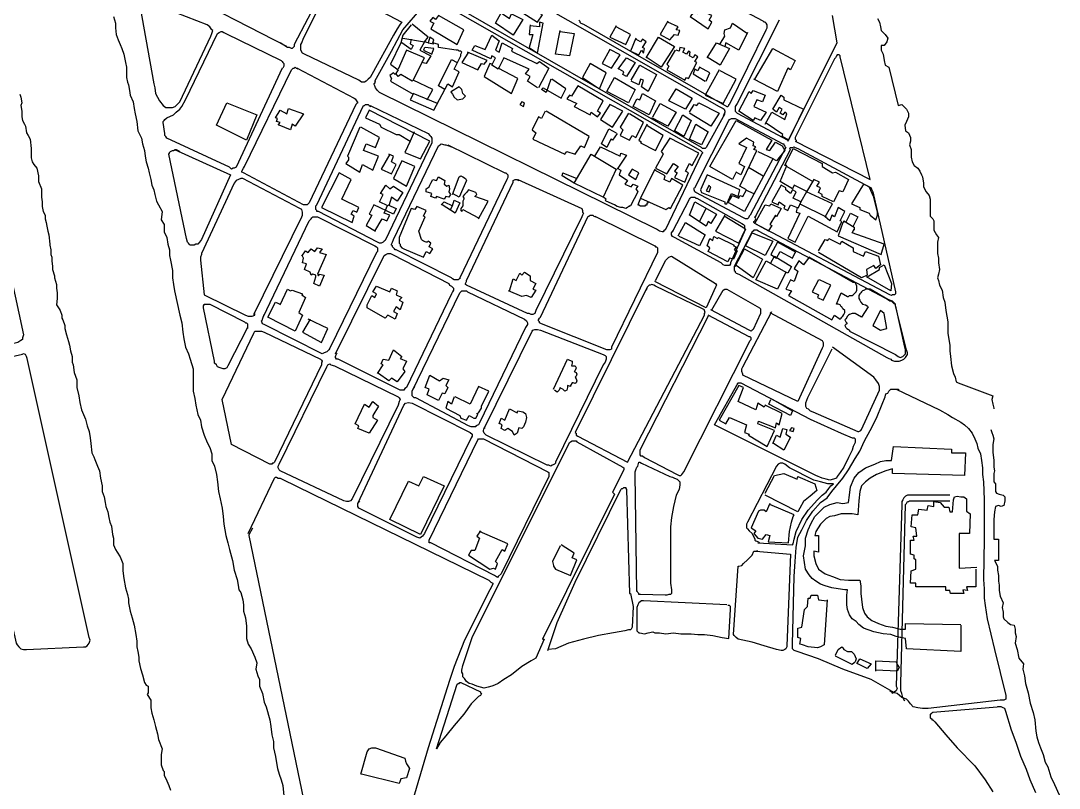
# Model space of a CAD drawing. Header units: metres. Extents: x 633203 to 636749, y 814888 to 818163.
# Drawn here: x 635566 to 636675, y 816085 to 816904 of the extents above; entities that cross this region are included whole.
import ezdxf

# ---------------------------------------------------------------- set-up
doc = ezdxf.new("R2010")
doc.units = ezdxf.units.M

msp = doc.modelspace()

# ---------------------------------------------------------------- linework, layer by layer
at = {"layer": '29', "color": 4}
for points in [[(636257, 816904), (636249, 816890), (636259, 816884), (636264, 816890), (636268, 816889), (636270, 816894), (636266, 816895), (636268, 816898), (636257, 816903)], [(636445, 816689), (636445, 816691), (636456, 816684), (636456, 816681)], [(636444, 816689), (636439, 816675), (636485, 816655), (636488, 816666), (636454, 816678), (636456, 816682)], [(636418, 816659), (636425, 816671), (636428, 816670), (636429, 816672), (636441, 816666), (636443, 816669), (636455, 816662), (636455, 816658), (636466, 816653), (636468, 816658), (636482, 816653), (636484, 816644), (636479, 816640), (636477, 816643), (636469, 816639), (636470, 816633), (636464, 816630), (636418, 816657)], [(636369, 816500), (636390, 816488), (636388, 816483), (636365, 816495), (636367, 816500)], [(636369, 816453), (636373, 816462), (636377, 816460), (636380, 816469), (636384, 816468), (636383, 816463), (636388, 816460), (636381, 816446), (636370, 816453)], [(636361, 816400), (636371, 816419), (636381, 816421), (636395, 816415), (636396, 816418), (636414, 816410), (636416, 816403), (636409, 816397), (636402, 816391), (636398, 816384), (636396, 816380), (636361, 816398)], [(636366, 816389), (636362, 816380), (636360, 816382), (636356, 816382), (636354, 816381), (636346, 816363), (636351, 816360), (636349, 816357), (636353, 816352), (636358, 816351), (636362, 816356), (636366, 816355), (636364, 816348), (636386, 816347), (636387, 816359), (636389, 816369), (636391, 816375), (636392, 816377), (636366, 816388)]]:
    msp.add_lwpolyline(points, dxfattribs=at)
for points in [[(636333, 816515), (636312, 816478), (636319, 816474), (636323, 816481), (636341, 816473), (636339, 816465), (636344, 816463), (636343, 816462), (636363, 816450), (636371, 816467), (636353, 816474), (636354, 816477), (636372, 816470), (636373, 816475), (636376, 816473), (636379, 816485), (636361, 816494), (636360, 816492), (636353, 816496), (636351, 816489), (636332, 816498), (636338, 816513)], [(636389, 816470), (636387, 816467), (636391, 816466), (636392, 816469)]]:
    msp.add_lwpolyline(points, close=True, dxfattribs=at)
at = {"layer": '5', "color": 7}
for p, q in [((636001, 816881), (636007, 816880)), ((635986, 816786), (635982, 816776)), ((636353, 816765), (636370, 816757)), ((636343, 816748), (636359, 816739)), ((636384, 816749), (636412, 816733)), ((636340, 816724), (636349, 816720)), ((636025, 816703), (636027, 816707)), ((636291, 816690), (636298, 816704)), ((636399, 816711), (636396, 816704)), ((636398, 816709), (636426, 816695))]:
    msp.add_line(p, q, dxfattribs=at)
for points in [[(636110, 816923), (636102, 816913), (636118, 816903), (636123, 816911), (636114, 816916), (636116, 816920), (636110, 816924)], [(635983, 816900), (635974, 816889), (635972, 816881), (635961, 816858), (635969, 816852), (635966, 816847), (635964, 816849), (635960, 816846), (635962, 816843), (635961, 816840), (635985, 816826), (635982, 816820), (636007, 816809), (636022, 816837), (636027, 816834), (636034, 816850), (636029, 816853), (636036, 816867), (636036, 816869), (636036, 816869), (636037, 816871), (636036, 816872), (636034, 816872), (636033, 816873), (636031, 816873), (636012, 816876), (636012, 816879), (636006, 816881), (636007, 816884), (636003, 816887), (636001, 816881), (635997, 816882), (636001, 816887), (635984, 816901)], [(636110, 816900), (636109, 816890), (636113, 816890), (636109, 816876), (636118, 816870), (636124, 816902), (636120, 816903), (636120, 816898), (636110, 816899)], [(636142, 816893), (636157, 816891), (636152, 816867), (636137, 816869), (636142, 816894)], [(636202, 816899), (636195, 816887), (636212, 816879), (636217, 816890), (636202, 816898)], [(635983, 816885), (635982, 816880), (635985, 816878), (635983, 816874), (635973, 816881)], [(635974, 816886), (635997, 816882), (635992, 816873), (636004, 816867), (635999, 816859), (635994, 816860)], [(636118, 816833), (636107, 816840), (636110, 816845), (636105, 816848), (636109, 816853), (636082, 816865), (636076, 816853), (636069, 816857), (636073, 816865), (636069, 816867), (636068, 816864), (636048, 816873), (636051, 816878), (636062, 816874), (636069, 816889), (636077, 816883), (636073, 816873), (636077, 816871), (636080, 816881), (636091, 816875), (636090, 816872), (636117, 816859), (636120, 816861), (636130, 816854), (636119, 816833)], [(636234, 816865), (636247, 816887), (636264, 816877), (636250, 816855), (636235, 816865)], [(636299, 816865), (636309, 816881), (636323, 816875), (636313, 816857), (636300, 816865)], [(635985, 816841), (635997, 816865), (635978, 816873), (635969, 816853)], [(635997, 816876), (635996, 816873), (636005, 816869), (636007, 816875), (635998, 816876)], [(636265, 816873), (636256, 816858), (636258, 816856), (636256, 816852), (636275, 816841), (636277, 816844), (636279, 816843), (636288, 816860), (636286, 816861), (636289, 816866), (636286, 816868), (636284, 816865), (636280, 816867), (636281, 816871), (636279, 816872), (636277, 816869), (636273, 816871), (636275, 816875), (636270, 816876), (636269, 816872), (636266, 816873)], [(636019, 816831), (636012, 816835), (636026, 816863), (636032, 816860)], [(636204, 816853), (636213, 816865), (636222, 816860), (636213, 816845), (636209, 816847), (636210, 816850), (636205, 816853)], [(636218, 816841), (636227, 816857), (636245, 816847), (636236, 816829), (636229, 816834), (636231, 816841), (636228, 816842), (636226, 816836), (636218, 816840)], [(636000, 816820), (636006, 816831), (635985, 816841), (635984, 816840), (635972, 816847), (635969, 816845), (635967, 816848)], [(636298, 816840), (636302, 816849), (636291, 816855), (636289, 816851), (636286, 816853), (636284, 816848), (636297, 816840)], [(636312, 816852), (636297, 816825), (636316, 816816), (636330, 816842), (636313, 816851)], [(636132, 816842), (636127, 816828), (636122, 816831), (636124, 816833), (636143, 816822), (636148, 816832), (636133, 816842)], [(636011, 816816), (635985, 816827), (635985, 816826)], [(636361, 816794), (636368, 816807), (636382, 816799), (636384, 816805), (636382, 816807), (636380, 816804), (636377, 816806), (636379, 816810), (636376, 816812), (636373, 816807), (636369, 816810), (636378, 816825), (636381, 816823), (636381, 816820), (636402, 816810), (636386, 816777), (636379, 816781), (636380, 816783), (636362, 816795)], [(636241, 816802), (636249, 816816), (636266, 816807), (636257, 816792), (636240, 816801)], [(636280, 816807), (636285, 816815), (636288, 816814), (636290, 816817), (636312, 816806), (636303, 816792), (636280, 816806)], [(636215, 816806), (636206, 816791), (636209, 816788), (636206, 816782), (636216, 816777), (636219, 816782), (636223, 816780), (636231, 816796), (636216, 816805)], [(635928, 816791), (635915, 816760), (635916, 816759), (635916, 816758), (635916, 816757), (635916, 816756), (635913, 816752), (635928, 816743), (635931, 816751), (635942, 816745), (635948, 816760), (635932, 816766), (635935, 816773), (635945, 816769), (635949, 816780), (635929, 816791)], [(636235, 816794), (636226, 816777), (636229, 816775), (636228, 816774), (636244, 816766), (636252, 816782), (636234, 816793)], [(636321, 816710), (636326, 816718), (636333, 816715), (636334, 816718), (636337, 816717), (636341, 816724), (636334, 816728), (636352, 816766), (636349, 816767), (636351, 816770), (636348, 816771), (636349, 816775), (636341, 816779), (636333, 816773), (636341, 816769), (636333, 816752), (636339, 816749), (636335, 816740), (636330, 816743), (636326, 816735), (636302, 816749), (636330, 816798), (636368, 816777), (636362, 816767), (636366, 816766), (636372, 816775), (636379, 816771), (636382, 816766), (636373, 816755), (636369, 816757), (636339, 816701), (636322, 816710)], [(636203, 816784), (636198, 816777), (636196, 816778), (636192, 816769), (636186, 816773), (636194, 816789), (636202, 816785)], [(636179, 816760), (636185, 816770), (636206, 816760), (636207, 816763), (636213, 816761), (636203, 816746)], [(636406, 816722), (636392, 816729), (636390, 816725), (636377, 816733), (636384, 816750), (636382, 816750), (636391, 816768), (636422, 816752), (636422, 816749), (636433, 816742), (636436, 816743), (636450, 816735), (636444, 816722), (636440, 816723), (636434, 816711), (636422, 816717), (636422, 816719), (636418, 816721), (636420, 816726), (636416, 816728), (636419, 816732), (636413, 816735), (636405, 816722)], [(635960, 816762), (635951, 816746), (635962, 816741), (635967, 816751), (635962, 816754), (635964, 816760), (635959, 816762)], [(636203, 816747), (636207, 816745), (636205, 816740), (636214, 816734), (636211, 816730), (636218, 816727), (636220, 816730), (636225, 816728), (636223, 816725), (636225, 816722), (636217, 816707), (636216, 816707), (636216, 816706), (636215, 816706), (636214, 816705), (636212, 816704), (636209, 816705), (636207, 816705), (636203, 816706), (636200, 816708), (636191, 816712), (636190, 816713), (636190, 816713), (636191, 816714), (636188, 816716)], [(636157, 816731), (636144, 816739), (636145, 816742), (636160, 816736)], [(635958, 816707), (635949, 816711), (635953, 816719), (635950, 816720), (635956, 816729), (635960, 816725), (635964, 816728), (635974, 816721), (635968, 816712), (635962, 816716), (635959, 816707)], [(636301, 816729), (636298, 816723), (636301, 816722), (636303, 816727), (636301, 816728)], [(636015, 816708), (636018, 816711), (636027, 816707), (636029, 816713), (636035, 816710), (636030, 816699), (636016, 816708)], [(636228, 816715), (636225, 816708), (636225, 816708), (636226, 816708), (636226, 816708), (636228, 816707), (636229, 816707), (636231, 816707), (636232, 816707), (636233, 816707), (636233, 816708), (636235, 816708), (636235, 816709), (636235, 816710), (636236, 816710), (636236, 816711)], [(635944, 816680), (635952, 816693), (635957, 816691), (635960, 816697), (635954, 816699), (635958, 816708), (635967, 816704), (635964, 816698), (635943, 816708), (635938, 816698), (635941, 816697), (635935, 816686), (635945, 816680)], [(636365, 816680), (636350, 816688), (636361, 816708), (636366, 816707), (636367, 816709), (636378, 816704), (636373, 816695), (636372, 816697), (636366, 816687), (636368, 816686), (636364, 816680)], [(636318, 816697), (636308, 816680), (636333, 816667), (636340, 816682), (636317, 816696)], [(636447, 816689), (636452, 816699), (636460, 816695), (636455, 816685)], [(636268, 816675), (636276, 816689), (636297, 816676), (636291, 816664), (636269, 816674)], [(636394, 816657), (636374, 816668), (636367, 816655), (636373, 816651), (636377, 816658), (636390, 816651), (636393, 816657)], [(636329, 816642), (636339, 816661), (636358, 816650), (636348, 816630), (636330, 816643)], [(636367, 816646), (636371, 816653), (636389, 816642), (636385, 816635), (636383, 816636)], [(636470, 816631), (636483, 816639), (636483, 816641), (636488, 816644), (636496, 816624), (636495, 816616), (636469, 816631)], [(636418, 816628), (636411, 816615), (636418, 816612), (636417, 816609), (636423, 816606), (636431, 816622), (636419, 816628)]]:
    msp.add_lwpolyline(points, dxfattribs=at)
for points in [[(636092, 816889), (636073, 816902), (636079, 816913), (636088, 816907), (636090, 816912), (636102, 816906)], [(636291, 816920), (636289, 816916), (636291, 816915), (636289, 816912), (636285, 816914), (636281, 816909), (636300, 816896), (636304, 816903), (636301, 816905), (636304, 816910), (636295, 816914), (636297, 816918)], [(636012, 816910), (636009, 816906), (636006, 816908), (636003, 816904), (636007, 816902), (636004, 816896), (636032, 816879), (636039, 816895)], [(636195, 816874), (636187, 816859), (636197, 816854), (636206, 816868)], [(636174, 816859), (636166, 816844), (636184, 816832), (636191, 816849)], [(636161, 816835), (636154, 816824), (636152, 816825), (636149, 816821), (636160, 816816), (636157, 816813), (636174, 816804), (636175, 816807), (636182, 816802), (636185, 816806), (636182, 816808), (636188, 816819)], [(636192, 816829), (636200, 816844), (636222, 816831), (636215, 816817)], [(636220, 816813), (636224, 816821), (636227, 816820), (636230, 816827), (636244, 816819), (636237, 816804)], [(636258, 816819), (636266, 816832), (636283, 816822), (636276, 816810)], [(636101, 816818), (636099, 816815), (636103, 816813), (636104, 816817)], [(636195, 816815), (636185, 816799), (636198, 816791), (636209, 816808)], [(635938, 816809), (635934, 816801), (635949, 816794), (635951, 816791), (635967, 816783), (635970, 816783), (635982, 816776), (635976, 816764), (635993, 816757), (636003, 816776)], [(636264, 816787), (636273, 816804), (636282, 816798), (636274, 816781)], [(636280, 816778), (636287, 816794), (636300, 816786), (636293, 816772)], [(636259, 816779), (636250, 816765), (636252, 816762), (636244, 816747), (636256, 816741), (636263, 816752), (636268, 816749), (636264, 816744), (636267, 816742), (636264, 816737), (636275, 816732), (636279, 816742), (636276, 816744), (636280, 816752), (636283, 816750), (636290, 816763)], [(636157, 816731), (636175, 816762), (636202, 816746), (636188, 816716)], [(635973, 816755), (635964, 816736), (635978, 816728), (635987, 816749)], [(636219, 816746), (636215, 816740), (636223, 816735), (636226, 816742)], [(635906, 816742), (635887, 816705), (635920, 816689), (635922, 816696), (635919, 816698), (635921, 816702), (635925, 816700), (635927, 816705), (635909, 816714), (635919, 816735)], [(636299, 816740), (636292, 816724), (636293, 816721), (636318, 816711), (636318, 816709), (636320, 816709), (636325, 816720), (636332, 816717), (636334, 816724)], [(636378, 816729), (636368, 816711), (636375, 816708), (636376, 816711), (636382, 816707), (636381, 816704), (636385, 816702), (636388, 816708), (636395, 816705), (636394, 816700), (636398, 816699), (636385, 816672), (636393, 816668), (636407, 816696), (636438, 816679), (636443, 816690), (636441, 816691), (636446, 816701), (636439, 816705), (636435, 816695), (636432, 816697), (636430, 816691), (636425, 816695), (636433, 816709), (636405, 816722), (636399, 816711), (636391, 816715), (636394, 816722), (636390, 816724), (636388, 816720), (636383, 816724), (636383, 816726)], [(636466, 816730), (636453, 816709), (636462, 816705), (636462, 816703), (636472, 816699), (636473, 816697), (636479, 816692), (636481, 816697), (636481, 816700), (636477, 816716), (636472, 816727)], [(635983, 816704), (635970, 816673), (635970, 816672), (635970, 816671), (635970, 816669), (635970, 816667), (635971, 816666), (635971, 816664), (635973, 816662), (635975, 816661), (635996, 816652), (635999, 816658), (636003, 816656), (636006, 816661), (636002, 816663), (636004, 816667), (636001, 816669), (636000, 816668), (635999, 816668), (635996, 816669), (635995, 816670), (635994, 816671), (635991, 816680), (635998, 816695), (635996, 816696), (635999, 816702), (635989, 816706), (635987, 816703)], [(636280, 816697), (636286, 816711), (636309, 816698), (636303, 816688), (636300, 816690), (636298, 816685)], [(636300, 816658), (636302, 816662), (636299, 816664), (636302, 816672), (636305, 816670), (636306, 816674), (636310, 816672), (636311, 816673), (636328, 816665), (636327, 816664), (636330, 816663), (636328, 816660), (636331, 816659), (636327, 816650), (636323, 816651), (636321, 816647)], [(636340, 816664), (636347, 816678), (636369, 816669), (636361, 816654)], [(636351, 816628), (636362, 816648), (636383, 816636), (636374, 816618)], [(636386, 816611), (636432, 816585), (636435, 816590), (636441, 816586), (636442, 816587), (636443, 816588), (636444, 816589), (636445, 816591), (636446, 816593), (636446, 816595), (636444, 816597), (636443, 816599), (636442, 816599), (636441, 816601), (636439, 816602), (636438, 816602), (636437, 816602), (636442, 816614), (636449, 816610), (636450, 816610), (636450, 816610), (636451, 816611), (636453, 816611), (636454, 816611), (636455, 816612), (636457, 816614), (636458, 816615), (636459, 816617), (636459, 816619), (636459, 816621), (636458, 816623), (636457, 816625), (636455, 816625), (636408, 816652), (636402, 816644), (636397, 816648), (636392, 816640), (636396, 816637), (636392, 816626), (636388, 816628), (636383, 816618), (636389, 816616)], [(636471, 816599), (636464, 816588), (636457, 816592), (636455, 816592), (636454, 816592), (636451, 816591), (636450, 816590), (636449, 816589), (636447, 816586), (636446, 816585), (636447, 816583), (636448, 816582), (636448, 816581), (636447, 816580), (636446, 816579), (636447, 816577), (636448, 816576), (636450, 816575), (636451, 816574), (636451, 816573), (636500, 816548), (636503, 816546), (636505, 816545), (636508, 816546), (636509, 816547), (636510, 816548), (636511, 816549), (636511, 816551), (636511, 816553), (636510, 816556), (636501, 816598), (636501, 816598), (636500, 816600), (636500, 816601), (636500, 816602), (636499, 816603), (636497, 816605), (636492, 816607), (636473, 816618), (636472, 816618), (636470, 816618), (636468, 816618), (636467, 816617), (636465, 816616), (636464, 816615), (636463, 816614), (636462, 816613), (636461, 816611), (636461, 816609), (636461, 816608), (636462, 816606), (636463, 816604), (636465, 816602), (636468, 816601), (636470, 816600)], [(636484, 816595), (636476, 816579), (636484, 816574), (636491, 816576), (636488, 816592)]]:
    msp.add_lwpolyline(points, close=True, dxfattribs=at)
at = {"layer": '6', "color": 3}
for points in [[(636323, 816815), (636362, 816895), (636363, 816897), (636363, 816899), (636363, 816900), (636362, 816902), (636361, 816903), (636360, 816903), (636359, 816904), (636210, 816983)], [(636318, 816805), (636298, 816769), (636297, 816768), (636296, 816768), (636294, 816768), (636293, 816769), (636015, 816929), (636013, 816931), (636012, 816933), (636011, 816935), (636012, 816937), (636036, 816967), (636037, 816968), (636038, 816968), (636041, 816967), (636044, 816966), (636312, 816813), (636314, 816812), (636316, 816811), (636317, 816810), (636318, 816808), (636318, 816807), (636317, 816805), (636316, 816803)], [(635850, 816877), (635728, 816940)], [(635887, 816935), (635858, 816879), (635858, 816877), (635856, 816875), (635855, 816875), (635853, 816876), (635851, 816876), (635843, 816881)], [(635901, 816941), (635973, 816903), (635971, 816901), (635968, 816896), (635964, 816889), (635941, 816847), (635939, 816844), (635937, 816842), (635935, 816840), (635933, 816839), (635932, 816839), (635930, 816839), (635927, 816841), (635869, 816869), (635867, 816870), (635865, 816873), (635865, 816877), (635865, 816879), (635866, 816881), (635868, 816886), (635894, 816938)], [(635691, 816933), (635708, 816837), (635709, 816833), (635710, 816827), (635714, 816819), (635718, 816814), (635721, 816812), (635725, 816812), (635728, 816812), (635731, 816813), (635736, 816818), (635769, 816888), (635770, 816891), (635771, 816894), (635770, 816895), (635768, 816898), (635765, 816900), (635732, 816913), (635721, 816919), (635713, 816924), (635703, 816927), (635696, 816929), (635690, 816930)], [(636012, 816925), (636292, 816766), (636293, 816765), (636294, 816764), (636294, 816763), (636293, 816762), (636254, 816681), (636253, 816681), (636252, 816679), (636251, 816679), (636248, 816680), (636245, 816682), (635949, 816828), (635949, 816828), (635947, 816830), (635945, 816833), (635944, 816835), (635943, 816837), (635944, 816838), (635945, 816840)], [(635944, 816840), (635962, 816872), (635974, 816895), (636001, 816926)], [(636162, 816905), (636163, 816904), (636163, 816903), (636164, 816902), (636167, 816901), (636320, 816813), (636320, 816813), (636321, 816813), (636322, 816814), (636322, 816815)], [(636376, 816905), (636331, 816816), (636329, 816813), (636329, 816811), (636329, 816809), (636329, 816808), (636330, 816807), (636331, 816806), (636385, 816777)], [(636385, 816776), (636438, 816881), (636433, 816910)], [(635845, 816854), (635796, 816748), (635794, 816747), (635793, 816747), (635791, 816746), (635789, 816748), (635722, 816779), (635721, 816781), (635720, 816782), (635720, 816784), (635718, 816796), (635718, 816797), (635719, 816798), (635720, 816799), (635722, 816801), (635729, 816804), (635732, 816807), (635736, 816810), (635738, 816813), (635742, 816820), (635776, 816891), (635778, 816892), (635780, 816893), (635781, 816893), (635783, 816892), (635785, 816891), (635844, 816862), (635845, 816861), (635846, 816860), (635847, 816859), (635847, 816857), (635847, 816856), (635846, 816854)], [(636393, 816776), (636473, 816735), (636441, 816866), (636441, 816867), (636440, 816868), (636438, 816868), (636437, 816867), (636436, 816865), (636435, 816864), (636393, 816780), (636393, 816779), (636393, 816778), (636394, 816777), (636394, 816776), (636394, 816775)], [(635861, 816854), (635922, 816822), (635923, 816821), (635924, 816820), (635926, 816817), (635925, 816816), (635924, 816815), (635874, 816710), (635873, 816709), (635872, 816708), (635870, 816708), (635868, 816708), (635804, 816742), (635802, 816743), (635802, 816744), (635804, 816747), (635805, 816749), (635855, 816852), (635856, 816853), (635857, 816854), (635858, 816854), (635859, 816855), (635860, 816854), (635861, 816854), (635862, 816853)], [(635939, 816814), (636001, 816784), (636003, 816782), (636004, 816781), (636005, 816779), (636005, 816778), (636005, 816777), (636005, 816774), (635955, 816670), (635954, 816669), (635953, 816668), (635951, 816667), (635949, 816667), (635947, 816668), (635884, 816701), (635882, 816701), (635882, 816702), (635881, 816703), (635881, 816704), (635881, 816704), (635881, 816705), (635881, 816707), (635882, 816708), (635932, 816814), (635933, 816814), (635934, 816815), (635936, 816815), (635937, 816815), (635938, 816814), (635940, 816813)], [(636286, 816726), (636322, 816798), (636323, 816799), (636325, 816800), (636326, 816800), (636328, 816800), (636329, 816800), (636380, 816773), (636381, 816773), (636381, 816772), (636382, 816771), (636382, 816770), (636383, 816769), (636345, 816697), (636344, 816696), (636343, 816694), (636342, 816693), (636341, 816693), (636340, 816693), (636338, 816694), (636287, 816721), (636286, 816722), (636286, 816722), (636285, 816724), (636285, 816724), (636285, 816725), (636285, 816726)], [(636022, 816772), (636083, 816742), (636084, 816742), (636085, 816741), (636086, 816740), (636086, 816740), (636086, 816739), (636086, 816739), (636086, 816737), (636085, 816735), (636085, 816735), (636035, 816630), (636035, 816629), (636034, 816629), (636033, 816628), (636031, 816628), (636029, 816628), (636027, 816629), (636026, 816630), (635967, 816660), (635966, 816660), (635965, 816661), (635965, 816661), (635963, 816663), (635963, 816664), (635963, 816664), (635962, 816665), (635962, 816666), (635963, 816668), (635964, 816671), (636012, 816771), (636014, 816772), (636015, 816773), (636019, 816772), (636020, 816772), (636023, 816771), (636026, 816770)], [(636350, 816694), (636388, 816767), (636387, 816768), (636388, 816769), (636389, 816769), (636390, 816769), (636392, 816770), (636393, 816769), (636396, 816768), (636472, 816727), (636474, 816726), (636474, 816725), (636475, 816724), (636476, 816722), (636500, 816615), (636500, 816613), (636500, 816613), (636499, 816612), (636497, 816612), (636496, 816611), (636494, 816612), (636350, 816688), (636349, 816689), (636349, 816690), (636350, 816691), (636351, 816693), (636350, 816695), (636351, 816696)], [(635730, 816767), (635790, 816740), (635759, 816671), (635757, 816668), (635755, 816666), (635753, 816666), (635751, 816665), (635749, 816665), (635747, 816665), (635746, 816666), (635745, 816667), (635744, 816668), (635743, 816672), (635724, 816762), (635725, 816763), (635725, 816764), (635726, 816765), (635728, 816766), (635729, 816766), (635731, 816767), (635732, 816767), (635734, 816766), (635736, 816765)], [(635815, 816591), (635866, 816695), (635867, 816697), (635867, 816700), (635866, 816703), (635864, 816704), (635803, 816736), (635801, 816736), (635796, 816734), (635794, 816731), (635759, 816656), (635759, 816655), (635758, 816652), (635758, 816649), (635762, 816612), (635806, 816590), (635809, 816589), (635812, 816589), (635813, 816589), (635816, 816590), (635816, 816592)], [(636097, 816735), (636165, 816704), (636166, 816702), (636166, 816701), (636166, 816700), (636167, 816699), (636166, 816697), (636165, 816695), (636116, 816595), (636115, 816592), (636113, 816591), (636111, 816591), (636109, 816592), (636107, 816592), (636042, 816622), (636041, 816623), (636041, 816624), (636042, 816626), (636042, 816627), (636092, 816732), (636092, 816734), (636094, 816735), (636094, 816735), (636096, 816735), (636098, 816734)], [(636262, 816679), (636280, 816714), (636281, 816715), (636282, 816716), (636283, 816716), (636284, 816716), (636284, 816716), (636285, 816716), (636286, 816716), (636287, 816715), (636288, 816715), (636336, 816688), (636338, 816687), (636339, 816686), (636339, 816685), (636339, 816684), (636339, 816682), (636340, 816682), (636324, 816646), (636324, 816645), (636323, 816643), (636321, 816643), (636318, 816643), (636316, 816644), (636314, 816646), (636264, 816673), (636262, 816674), (636262, 816674), (636261, 816676), (636261, 816677), (636261, 816678), (636263, 816681)], [(635825, 816588), (635874, 816691), (635875, 816692), (635876, 816693), (635877, 816694), (635878, 816695), (635881, 816695), (635883, 816695), (635944, 816664), (635946, 816663), (635947, 816662), (635947, 816661), (635947, 816659), (635947, 816658), (635946, 816657), (635896, 816555), (635895, 816553), (635893, 816551), (635890, 816550), (635888, 816549), (635826, 816580), (635824, 816581), (635823, 816584), (635824, 816585), (635824, 816586), (635826, 816591)], [(636179, 816696), (636243, 816664), (636244, 816663), (636245, 816663), (636246, 816662), (636246, 816662), (636246, 816661), (636246, 816661), (636246, 816660), (636246, 816657), (636197, 816556), (636197, 816554), (636195, 816553), (636194, 816553), (636193, 816553), (636192, 816553), (636122, 816581), (636120, 816582), (636120, 816583), (636119, 816584), (636119, 816585), (636120, 816587), (636121, 816588), (636172, 816696), (636173, 816696), (636174, 816697), (636176, 816697), (636177, 816697), (636178, 816696), (636180, 816695)], [(635902, 816549), (635954, 816654), (635956, 816655), (635958, 816656), (635961, 816656), (635963, 816655), (636023, 816624), (636024, 816622), (636026, 816621), (636028, 816619), (636028, 816617), (636027, 816615), (636026, 816613), (635978, 816513), (635976, 816512), (635975, 816510), (635973, 816510), (635971, 816510), (635969, 816511), (635905, 816543), (635903, 816543), (635902, 816545), (635902, 816546), (635903, 816549), (635904, 816550)], [(636244, 816627), (636255, 816649), (636258, 816652), (636261, 816653), (636308, 816624), (636309, 816622), (636308, 816620), (636298, 816598), (636243, 816626)], [(635984, 816509), (636035, 816614), (636037, 816616), (636039, 816616), (636042, 816616), (636043, 816615), (636104, 816586), (636106, 816584), (636107, 816582), (636107, 816580), (636105, 816577), (636056, 816475), (636055, 816473), (636052, 816472), (636052, 816471), (636049, 816471), (636047, 816471), (636044, 816472), (635988, 816502), (635986, 816502), (635984, 816504), (635984, 816506), (635984, 816507), (635984, 816509), (635985, 816511), (635987, 816514)], [(636235, 816620), (636158, 816465), (636159, 816464), (636159, 816462), (636161, 816461), (636214, 816433), (636296, 816590), (636296, 816592), (636297, 816593), (636296, 816595), (636296, 816596), (636294, 816597), (636244, 816621), (636242, 816622), (636240, 816623), (636238, 816622), (636237, 816622), (636236, 816621), (636235, 816620), (636234, 816617)], [(636304, 816596), (636316, 816617), (636318, 816618), (636320, 816618), (636355, 816598), (636356, 816597), (636356, 816596), (636356, 816595), (636356, 816593), (636356, 816592), (636348, 816575), (636347, 816574), (636346, 816573), (636344, 816574), (636303, 816596)], [(635808, 816577), (635787, 816536), (635786, 816534), (635784, 816533), (635782, 816533), (635779, 816534), (635776, 816535), (635775, 816537), (635773, 816539), (635773, 816541), (635761, 816598), (635761, 816600), (635762, 816601), (635762, 816602), (635763, 816602), (635764, 816602), (635765, 816602), (635767, 816602), (635768, 816602), (635805, 816583), (635806, 816582), (635807, 816582), (635808, 816581), (635808, 816579), (635808, 816577), (635808, 816576)], [(636300, 816589), (636227, 816446), (636227, 816444), (636227, 816442), (636227, 816441), (636228, 816440), (636230, 816440), (636232, 816438), (636267, 816420), (636269, 816419), (636271, 816419), (636272, 816420), (636274, 816423), (636345, 816563), (636346, 816564), (636346, 816566), (636345, 816567), (636344, 816567), (636300, 816590)], [(636366, 816593), (636422, 816563), (636423, 816561), (636423, 816559), (636423, 816557), (636422, 816555), (636396, 816498), (636337, 816526), (636337, 816527), (636336, 816530), (636336, 816533), (636337, 816535), (636368, 816594)], [(636061, 816469), (636112, 816573), (636113, 816574), (636115, 816575), (636116, 816575), (636118, 816575), (636121, 816574), (636188, 816548), (636190, 816547), (636191, 816546), (636191, 816545), (636191, 816543), (636190, 816540), (636188, 816537), (636137, 816433), (636137, 816432), (636136, 816431), (636134, 816430), (636133, 816430), (636132, 816429), (636130, 816430), (636128, 816430), (636063, 816462), (636062, 816463), (636061, 816464), (636060, 816466), (636060, 816467), (636061, 816470), (636062, 816470)], [(635568, 816548), (635499, 816533), (635497, 816532), (635496, 816531), (635496, 816528), (635561, 816240), (635562, 816238), (635564, 816236), (635566, 816234), (635569, 816233), (635572, 816233), (635633, 816236), (635635, 816236), (635637, 816237), (635639, 816240), (635640, 816243), (635639, 816246), (635573, 816544), (635572, 816546), (635571, 816548), (635569, 816549), (635567, 816548)], [(636432, 816554), (636406, 816502), (636405, 816499), (636404, 816496), (636404, 816493), (636405, 816491), (636407, 816490), (636409, 816488), (636412, 816487), (636460, 816466), (636461, 816466), (636463, 816467), (636464, 816468), (636483, 816510), (636483, 816514), (636482, 816517), (636479, 816521), (636477, 816524), (636433, 816556)], [(636331, 816517), (636332, 816518), (636333, 816518), (636335, 816518), (636409, 816479), (636442, 816464), (636454, 816459), (636456, 816459), (636457, 816458), (636457, 816456), (636457, 816454), (636455, 816450), (636454, 816446), (636450, 816438), (636445, 816428), (636441, 816422), (636438, 816418), (636437, 816416), (636434, 816415), (636430, 816414), (636426, 816415), (636422, 816416), (636415, 816419), (636307, 816473), (636332, 816518)], [(636501, 816511), (636547, 816489), (636556, 816484), (636561, 816481), (636570, 816476), (636574, 816473), (636578, 816469), (636582, 816464), (636585, 816458), (636587, 816453), (636588, 816448), (636591, 816442), (636592, 816435), (636593, 816427), (636593, 816420), (636594, 816412), (636595, 816393), (636595, 816369), (636595, 816351), (636594, 816308), (636595, 816298), (636595, 816288), (636596, 816280), (636598, 816266), (636606, 816233), (636618, 816184), (636618, 816183), (636618, 816181), (636618, 816180), (636616, 816179), (636612, 816179), (636535, 816170), (636529, 816170), (636524, 816171), (636519, 816172), (636516, 816175), (636514, 816178), (636512, 816180), (636507, 816182), (636502, 816186), (636499, 816187), (636474, 816201), (636444, 816212), (636418, 816223), (636395, 816231), (636392, 816232), (636390, 816234), (636390, 816237), (636390, 816239), (636392, 816311), (636393, 816327), (636394, 816342), (636396, 816353), (636400, 816361), (636405, 816371), (636412, 816381), (636420, 816390), (636427, 816395), (636432, 816402), (636437, 816408), (636444, 816416), (636450, 816425), (636457, 816437), (636462, 816445), (636467, 816456), (636473, 816467), (636480, 816480), (636486, 816495), (636489, 816503), (636490, 816506), (636492, 816507), (636493, 816509), (636495, 816511), (636497, 816511), (636498, 816511), (636500, 816511), (636503, 816511), (636504, 816510)], [(635926, 816389), (635975, 816494), (635977, 816496), (635980, 816497), (635984, 816496), (636046, 816465), (636048, 816463), (636048, 816461), (636047, 816459), (635997, 816357), (635995, 816354), (635992, 816352), (635989, 816353), (635927, 816384), (635926, 816386), (635926, 816387), (635926, 816389), (635928, 816392)], [(636002, 816350), (636054, 816457), (636055, 816458), (636057, 816458), (636060, 816458), (636129, 816423), (636130, 816422), (636130, 816419), (636130, 816418), (636079, 816314), (636076, 816311), (636075, 816310), (636072, 816312), (636004, 816347), (636002, 816347), (636002, 816349), (636003, 816352)], [(636224, 816295), (636222, 816420), (636222, 816423), (636223, 816425), (636224, 816428), (636225, 816429), (636226, 816433), (636226, 816433), (636227, 816433), (636229, 816432), (636259, 816418), (636262, 816417), (636264, 816416), (636267, 816415), (636268, 816414), (636270, 816412), (636270, 816412), (636270, 816409), (636269, 816404), (636266, 816398), (636263, 816386), (636261, 816374), (636260, 816364), (636260, 816352), (636260, 816333), (636260, 816318), (636260, 816304), (636261, 816297), (636261, 816295), (636261, 816293), (636260, 816292), (636258, 816292), (636256, 816291), (636254, 816291), (636228, 816292), (636226, 816292), (636226, 816293), (636225, 816294), (636224, 816296), (636224, 816298)], [(636353, 816347), (636390, 816345), (636391, 816346), (636392, 816351), (636394, 816359), (636400, 816372), (636407, 816382), (636417, 816393), (636422, 816398), (636426, 816401), (636429, 816405), (636431, 816408), (636434, 816410), (636428, 816410), (636420, 816412), (636413, 816414), (636387, 816427), (636382, 816431), (636380, 816432), (636377, 816432), (636375, 816431), (636373, 816429), (636342, 816369), (636341, 816367), (636341, 816365), (636341, 816364), (636341, 816363), (636342, 816362), (636344, 816360), (636347, 816357), (636350, 816351), (636350, 816350), (636351, 816349), (636354, 816348), (636355, 816347)], [(635809, 816357), (635837, 816416), (635838, 816417), (635839, 816417), (635841, 816416), (635843, 816416), (635845, 816415), (636066, 816307), (636068, 816305), (636070, 816304), (636070, 816303), (636067, 816297), (636040, 816243), (636029, 816215), (636024, 816200), (636001, 816128), (635982, 816063)], [(636129, 816232), (636139, 816262), (636158, 816305), (636207, 816404), (636208, 816405), (636209, 816405), (636210, 816406), (636211, 816406), (636212, 816406), (636212, 816405), (636213, 816404), (636216, 816293), (636217, 816293), (636220, 816279), (636219, 816257), (636218, 816255), (636217, 816254), (636215, 816254), (636211, 816253), (636199, 816251), (636183, 816248), (636167, 816244), (636151, 816240), (636137, 816234), (636129, 816233)], [(636558, 816398), (636513, 816398), (636511, 816397), (636510, 816396), (636509, 816395), (636508, 816393), (636507, 816391), (636507, 816390), (636507, 816388), (636501, 816194), (636502, 816192), (636501, 816189), (636499, 816188), (636497, 816186), (636497, 816187), (636494, 816189)], [(636510, 816178), (636508, 816182), (636507, 816186), (636506, 816189), (636506, 816197), (636511, 816388), (636512, 816389), (636513, 816391), (636514, 816391), (636515, 816392), (636516, 816392), (636558, 816392)], [(635904, 815901), (635810, 816355), (635810, 816356), (635814, 816363)], [(636351, 816338), (636388, 816335), (636384, 816237), (636384, 816236), (636383, 816234), (636382, 816233), (636380, 816232), (636378, 816232), (636373, 816233), (636360, 816237), (636347, 816241), (636337, 816243), (636332, 816244), (636330, 816246), (636328, 816248), (636327, 816249), (636332, 816322), (636333, 816322), (636336, 816323), (636338, 816325), (636342, 816329), (636347, 816334), (636349, 816338), (636351, 816338), (636353, 816339)], [(636320, 816281), (636231, 816285), (636229, 816285), (636226, 816283), (636225, 816281), (636225, 816281), (636224, 816278), (636224, 816275), (636224, 816253), (636225, 816252), (636226, 816251), (636227, 816251), (636232, 816250), (636236, 816251), (636241, 816252), (636243, 816251), (636248, 816251), (636255, 816250), (636263, 816251), (636271, 816250), (636282, 816250), (636289, 816249), (636296, 816249), (636305, 816248), (636315, 816246), (636322, 816245), (636324, 816276), (636324, 816277), (636324, 816279), (636323, 816280), (636322, 816280), (636321, 816280)], [(636613, 816172), (636540, 816166), (636539, 816165), (636538, 816164), (636537, 816164), (636537, 816163), (636537, 816162), (636537, 816162), (636537, 816161), (636537, 816161), (636537, 816161), (636537, 816160), (636539, 816159), (636539, 816158), (636540, 816158), (636541, 816157), (636542, 816156), (636554, 816142), (636566, 816128), (636585, 816109), (636596, 816094), (636604, 816081)], [(636650, 816080), (636644, 816094), (636640, 816105), (636634, 816119), (636629, 816134), (636624, 816147), (636618, 816167), (636617, 816170), (636615, 816171), (636613, 816172), (636609, 816172)]]:
    msp.add_lwpolyline(points, dxfattribs=at)
for points in [[(635468, 816664), (635538, 816681), (635540, 816681), (635543, 816680), (635545, 816679), (635546, 816677), (635546, 816675), (635569, 816569), (635568, 816566), (635568, 816564), (635566, 816563), (635563, 816561), (635499, 816546), (635497, 816546), (635496, 816547), (635495, 816549), (635494, 816550), (635494, 816552)], [(636347, 816679), (636328, 816642), (636328, 816640), (636328, 816639), (636328, 816638), (636329, 816637), (636329, 816636), (636330, 816635), (636333, 816634), (636491, 816545), (636493, 816544), (636495, 816543), (636496, 816542), (636499, 816541), (636502, 816541), (636504, 816541), (636507, 816542), (636509, 816543), (636511, 816545), (636513, 816548), (636513, 816550), (636512, 816553), (636500, 816600), (636500, 816601), (636498, 816603), (636496, 816605), (636494, 816605), (636490, 816608), (636354, 816680), (636352, 816681), (636350, 816681), (636349, 816681), (636348, 816680)], [(635791, 816452), (635781, 816500), (635815, 816571), (635816, 816573), (635818, 816573), (635820, 816573), (635823, 816573), (635826, 816572), (635886, 816543), (635887, 816542), (635888, 816541), (635887, 816539), (635887, 816537), (635837, 816433), (635836, 816432), (635835, 816432), (635834, 816431), (635832, 816431)], [(635842, 816431), (635893, 816535), (635894, 816537), (635896, 816538), (635897, 816537), (635901, 816536), (635969, 816503), (635970, 816502), (635971, 816500), (635970, 816498), (635969, 816494), (635920, 816394), (635918, 816392), (635916, 816391), (635914, 816391), (635911, 816392), (635843, 816424), (635842, 816425), (635841, 816427), (635841, 816429)], [(636160, 816455), (636209, 816428), (636210, 816427), (636210, 816426), (636210, 816425), (636198, 816401), (636200, 816399), (636123, 816244), (636125, 816244), (636116, 816224), (636111, 816221), (636101, 816215), (636090, 816206), (636082, 816201), (636076, 816197), (636072, 816195), (636069, 816194), (636065, 816193), (636061, 816192), (636057, 816193), (636053, 816194), (636048, 816196), (636045, 816197), (636042, 816199), (636040, 816202), (636038, 816204), (636038, 816207), (636037, 816209), (636037, 816211), (636038, 816216), (636048, 816246), (636152, 816454), (636153, 816455), (636155, 816456), (636156, 816456), (636157, 816456), (636159, 816456)], [(636010, 816127), (636032, 816196), (636033, 816197), (636034, 816197), (636035, 816198), (636036, 816198), (636057, 816188), (636057, 816188), (636057, 816187), (636058, 816186), (636057, 816184), (636055, 816183), (636052, 816180), (636047, 816175), (636039, 816164), (636029, 816152), (636020, 816141), (636014, 816134)]]:
    msp.add_lwpolyline(points, close=True, dxfattribs=at)
at = {"layer": '99', "color": 7}
for points in [[(635665, 816909), (635667, 816902), (635667, 816897), (635668, 816890), (635670, 816884), (635672, 816879), (635674, 816875), (635676, 816869), (635678, 816860), (635679, 816855), (635679, 816849), (635679, 816844), (635680, 816839), (635681, 816836), (635682, 816830), (635683, 816825), (635686, 816818), (635687, 816811), (635688, 816805), (635690, 816797), (635691, 816787), (635695, 816779), (635696, 816773), (635698, 816766), (635699, 816760), (635700, 816754), (635702, 816747), (635703, 816742), (635705, 816735), (635706, 816729), (635708, 816724), (635709, 816719), (635711, 816712), (635713, 816708), (635717, 816701), (635716, 816692), (635719, 816687), (635719, 816679), (635722, 816673), (635723, 816666), (635725, 816660), (635725, 816654), (635726, 816649), (635728, 816638), (635728, 816630), (635729, 816623), (635730, 816616), (635736, 816590), (635738, 816582), (635739, 816572), (635740, 816565), (635742, 816556), (635745, 816549), (635747, 816543), (635750, 816533), (635750, 816525), (635750, 816518), (635750, 816509), (635752, 816501), (635753, 816494), (635755, 816484), (635758, 816478), (635759, 816471), (635762, 816462), (635765, 816454), (635768, 816449), (635770, 816442), (635770, 816435), (635773, 816429), (635775, 816420), (635776, 816412), (635777, 816402), (635779, 816394), (635781, 816384), (635782, 816375), (635783, 816367), (635785, 816355), (635787, 816347), (635789, 816340), (635792, 816328), (635794, 816318), (635797, 816308), (635798, 816302), (635799, 816297), (635801, 816294), (635803, 816286), (635804, 816281), (635804, 816274), (635806, 816267), (635807, 816258), (635807, 816250), (635807, 816245), (635809, 816239), (635812, 816234), (635816, 816225), (635818, 816219), (635817, 816212), (635819, 816205), (635821, 816201), (635821, 816194), (635824, 816186), (635826, 816177), (635828, 816172), (635832, 816158), (635833, 816151), (635834, 816142), (635836, 816135), (635836, 816128), (635838, 816119), (635839, 816112), (635840, 816106), (635842, 816100), (635844, 816094), (635846, 816088), (635847, 816077)], [(636313, 816880), (636318, 816888), (636317, 816891), (636318, 816895), (636324, 816897), (636326, 816902), (636342, 816891)], [(636481, 816907), (636483, 816903), (636484, 816898), (636485, 816894), (636489, 816890), (636492, 816886), (636491, 816882), (636488, 816878), (636485, 816878), (636485, 816877), (636485, 816873), (636487, 816869), (636488, 816862), (636489, 816857), (636493, 816855), (636503, 816814), (636507, 816815), (636508, 816814), (636510, 816812), (636512, 816810), (636514, 816806), (636514, 816804), (636514, 816802), (636512, 816797), (636510, 816793), (636511, 816787), (636514, 816785), (636516, 816780), (636516, 816776), (636515, 816772), (636517, 816767), (636517, 816764), (636517, 816759), (636518, 816754), (636520, 816750), (636524, 816747), (636526, 816744), (636528, 816740), (636529, 816738), (636530, 816731), (636530, 816727), (636533, 816722), (636536, 816718), (636537, 816714), (636537, 816710), (636537, 816705), (636537, 816700), (636537, 816696), (636537, 816696), (636540, 816693), (636541, 816691), (636541, 816687), (636541, 816681), (636544, 816676), (636546, 816673), (636545, 816668), (636545, 816662), (636545, 816656), (636546, 816651), (636546, 816646), (636547, 816639), (636546, 816634), (636545, 816630), (636546, 816627), (636547, 816622), (636550, 816617), (636551, 816609), (636553, 816604), (636554, 816595), (636555, 816589), (636556, 816583), (636556, 816578), (636556, 816571), (636557, 816564), (636558, 816558), (636558, 816552), (636559, 816546), (636560, 816536), (636562, 816528), (636564, 816524), (636565, 816519), (636567, 816518), (636604, 816504), (636603, 816500), (636604, 816495), (636605, 816491), (636605, 816490)], [(636342, 816892), (636333, 816873), (636319, 816881), (636318, 816877)], [(636223, 816886), (636217, 816872), (636226, 816868), (636229, 816873), (636231, 816870), (636232, 816875), (636230, 816876), (636234, 816882), (636230, 816885), (636228, 816882), (636223, 816885)], [(636044, 816871), (636037, 816860), (636054, 816852), (636058, 816859), (636061, 816858), (636064, 816862), (636043, 816871)], [(636350, 816842), (636369, 816875), (636393, 816862), (636388, 816852), (636385, 816854), (636374, 816829), (636349, 816842)], [(636069, 816858), (636067, 816859), (636061, 816845), (636090, 816827), (636097, 816843), (636076, 816854)], [(636025, 816829), (636027, 816826), (636029, 816823), (636032, 816820), (636038, 816821), (636041, 816824), (636038, 816827), (636037, 816831), (636034, 816834), (636026, 816829)], [(635565, 816826), (635566, 816823), (635567, 816817), (635566, 816814), (635567, 816808), (635567, 816805), (635567, 816802), (635568, 816798), (635570, 816794), (635571, 816792), (635572, 816785), (635574, 816782), (635576, 816778), (635577, 816768), (635577, 816764), (635577, 816758), (635577, 816758), (635578, 816754), (635580, 816751), (635583, 816747), (635585, 816739), (635585, 816733), (635588, 816725), (635588, 816716), (635589, 816711), (635589, 816706), (635590, 816701), (635592, 816697), (635592, 816693), (635593, 816689), (635594, 816685), (635595, 816680), (635596, 816676), (635597, 816666), (635597, 816665), (635598, 816660), (635598, 816655), (635599, 816652), (635599, 816648), (635600, 816642), (635600, 816639), (635602, 816632), (635602, 816630), (635604, 816623), (635604, 816619), (635605, 816614), (635605, 816608), (635604, 816601), (635607, 816597), (635608, 816595), (635610, 816590), (635610, 816587), (635611, 816585), (635613, 816579), (635613, 816576), (635615, 816569), (635617, 816562), (635618, 816558), (635619, 816552), (635621, 816546), (635621, 816540), (635622, 816537), (635623, 816529), (635626, 816521), (635626, 816513), (635628, 816504), (635629, 816497), (635631, 816489), (635635, 816479), (635637, 816472), (635639, 816466), (635640, 816459), (635641, 816453), (635642, 816443), (635644, 816439), (635645, 816436), (635648, 816429), (635650, 816424), (635651, 816416), (635653, 816408), (635653, 816402), (635655, 816396), (635656, 816390), (635657, 816386), (635659, 816380), (635660, 816374), (635661, 816369), (635663, 816365), (635664, 816356), (635665, 816352), (635665, 816345), (635667, 816340), (635669, 816337), (635672, 816332), (635675, 816325), (635675, 816317), (635676, 816309), (635678, 816299), (635680, 816292), (635681, 816287), (635681, 816283), (635683, 816274), (635685, 816267), (635687, 816259), (635689, 816249), (635690, 816242), (635690, 816236), (635691, 816231), (635692, 816225), (635692, 816221), (635694, 816213), (635696, 816206), (635698, 816198), (635700, 816195), (635702, 816194), (635702, 816190), (635702, 816187), (635701, 816185), (635705, 816179), (635705, 816171), (635706, 816165), (635708, 816158), (635710, 816151), (635712, 816143), (635713, 816137), (635717, 816127), (635716, 816121), (635716, 816110), (635718, 816104), (635719, 816103), (635719, 816099), (635722, 816093), (635724, 816088), (635726, 816083)], [(635841, 816793), (635843, 816796), (635839, 816797), (635840, 816800), (635838, 816801), (635843, 816809), (635850, 816805), (635852, 816811), (635868, 816805), (635859, 816792), (635856, 816794), (635854, 816788), (635842, 816793)], [(636126, 816808), (636122, 816800), (636119, 816802), (636112, 816788), (636116, 816785), (636113, 816778), (636147, 816762), (636149, 816765), (636158, 816762), (636164, 816771), (636168, 816769), (636173, 816781), (636127, 816808)], [(636243, 816746), (636228, 816715), (636255, 816703), (636258, 816705), (636260, 816704), (636273, 816729), (636261, 816736), (636259, 816732), (636253, 816735), (636254, 816739), (636243, 816745)], [(636027, 816719), (636034, 816738), (636036, 816739), (636038, 816738), (636041, 816736), (636042, 816734), (636034, 816716), (636027, 816720)], [(636055, 816693), (636065, 816712), (636051, 816717), (636053, 816719), (636052, 816721), (636044, 816724), (636042, 816721), (636040, 816719), (636038, 816717), (636039, 816715), (636039, 816714), (636038, 816712), (636038, 816709), (636038, 816707), (636036, 816704), (636036, 816702), (636037, 816701), (636038, 816703), (636055, 816694)], [(635866, 816653), (635870, 816659), (635873, 816657), (635876, 816661), (635880, 816658), (635883, 816662), (635888, 816661), (635885, 816657), (635892, 816655), (635883, 816634), (635884, 816632), (635885, 816634), (635890, 816633), (635885, 816621), (635879, 816624), (635881, 816631), (635881, 816633), (635878, 816634), (635876, 816633), (635875, 816636), (635869, 816639), (635871, 816645), (635867, 816646), (635868, 816651), (635867, 816653)], [(636088, 816616), (636092, 816629), (636095, 816627), (636099, 816635), (636101, 816633), (636104, 816636), (636110, 816632), (636110, 816627), (636116, 816624), (636113, 816618), (636116, 816617), (636111, 816609), (636106, 816611), (636101, 816610), (636087, 816616)], [(635843, 816601), (635851, 816618), (635854, 816616), (635856, 816617), (635867, 816613), (635866, 816612), (635870, 816609), (635863, 816593), (635867, 816590), (635859, 816573), (635830, 816588), (635838, 816604), (635843, 816602)], [(635875, 816586), (635867, 816572), (635887, 816561), (635894, 816576), (635873, 816586)], [(635947, 816528), (635953, 816537), (635951, 816538), (635953, 816543), (635959, 816542), (635964, 816553), (635973, 816546), (635971, 816544), (635978, 816541), (635974, 816533), (635976, 816530), (635968, 816519), (635962, 816523), (635959, 816520), (635948, 816528)], [(636135, 816511), (636150, 816543), (636152, 816542), (636155, 816541), (636155, 816539), (636154, 816536), (636156, 816536), (636158, 816536), (636159, 816534), (636158, 816531), (636157, 816530), (636159, 816529), (636160, 816527), (636159, 816525), (636158, 816524), (636159, 816522), (636160, 816520), (636159, 816518), (636158, 816517), (636156, 816518), (636155, 816518), (636153, 816515), (636153, 816514), (636150, 816515), (636150, 816513), (636149, 816510), (636147, 816509), (636145, 816511), (636143, 816512), (636142, 816513), (636141, 816510), (636139, 816508), (636136, 816510)], [(636029, 816503), (636026, 816495), (636022, 816498), (636020, 816491), (636035, 816483), (636036, 816480), (636042, 816478), (636045, 816483), (636050, 816480), (636052, 816480), (636054, 816484), (636053, 816485), (636055, 816486), (636058, 816491), (636058, 816493), (636066, 816509), (636055, 816514), (636046, 816495), (636030, 816503)], [(636077, 816474), (636079, 816480), (636083, 816478), (636088, 816490), (636096, 816486), (636097, 816488), (636102, 816487), (636105, 816485), (636106, 816481), (636105, 816476), (636103, 816471), (636101, 816469), (636098, 816470), (636096, 816464), (636093, 816462), (636091, 816466), (636086, 816469), (636083, 816467), (636079, 816469), (636080, 816473), (636078, 816474)], [(636602, 816468), (636603, 816465), (636604, 816462), (636605, 816458), (636604, 816452), (636604, 816444), (636605, 816435), (636605, 816428), (636606, 816424), (636605, 816421), (636605, 816417), (636605, 816415), (636605, 816412), (636607, 816410), (636607, 816407), (636607, 816402), (636608, 816400), (636608, 816400), (636611, 816399), (636615, 816398), (636617, 816396), (636617, 816392), (636616, 816387), (636613, 816386), (636610, 816387), (636607, 816386), (636606, 816380), (636605, 816372), (636605, 816365), (636605, 816357), (636605, 816352), (636605, 816351), (636610, 816351), (636610, 816328), (636606, 816328), (636609, 816322), (636609, 816318), (636610, 816312), (636610, 816306), (636611, 816302), (636611, 816296), (636612, 816290), (636615, 816283), (636614, 816278), (636615, 816273), (636615, 816268), (636616, 816266), (636620, 816262), (636623, 816260), (636627, 816259), (636628, 816255), (636628, 816251), (636629, 816247), (636628, 816240), (636630, 816233), (636632, 816224), (636637, 816218), (636636, 816212), (636638, 816205), (636639, 816197), (636642, 816187), (636644, 816176), (636647, 816166), (636649, 816158), (636650, 816146), (636651, 816140), (636653, 816134), (636655, 816128), (636658, 816121), (636660, 816113), (636663, 816108), (636666, 816097), (636670, 816089), (636675, 816078)], [(636570, 816259), (636570, 816231), (636512, 816234), (636511, 816245), (636506, 816246), (636505, 816246), (636501, 816247), (636495, 816249), (636487, 816250), (636477, 816252), (636466, 816256), (636461, 816260), (636458, 816263), (636454, 816266), (636451, 816270), (636449, 816276), (636448, 816281), (636448, 816286), (636448, 816291), (636449, 816297), (636446, 816297), (636439, 816298), (636432, 816299), (636425, 816301), (636420, 816303), (636415, 816306), (636411, 816309), (636408, 816313), (636404, 816319), (636403, 816326), (636402, 816333), (636404, 816344), (636404, 816352), (636407, 816361), (636410, 816368), (636414, 816375), (636419, 816380), (636424, 816385), (636430, 816388), (636438, 816390), (636444, 816389), (636450, 816390), (636451, 816398), (636452, 816407), (636456, 816416), (636461, 816422), (636468, 816427), (636478, 816431), (636484, 816434), (636490, 816435), (636493, 816435), (636496, 816435), (636498, 816450), (636560, 816447), (636560, 816443), (636575, 816443), (636574, 816419), (636497, 816421), (636497, 816426), (636490, 816424), (636480, 816420), (636473, 816416), (636468, 816412), (636464, 816408), (636462, 816402), (636461, 816392), (636460, 816377), (636454, 816378), (636442, 816378), (636435, 816376), (636430, 816375), (636426, 816373), (636420, 816367), (636415, 816359), (636414, 816355), (636418, 816355), (636418, 816337), (636413, 816338), (636413, 816333), (636415, 816325), (636418, 816319), (636425, 816314), (636433, 816311), (636441, 816308), (636450, 816307), (636457, 816307), (636462, 816307), (636463, 816301), (636463, 816293), (636464, 816287), (636465, 816278), (636467, 816272), (636470, 816268), (636475, 816264), (636482, 816261), (636490, 816258), (636497, 816257), (636505, 816255), (636511, 816255), (636511, 816261), (636570, 816260)], [(636586, 816319), (636586, 816300), (636576, 816300), (636577, 816296), (636572, 816297), (636573, 816293), (636559, 816293), (636558, 816296), (636554, 816296), (636554, 816300), (636522, 816300), (636522, 816304), (636516, 816304), (636517, 816317), (636522, 816319), (636522, 816329), (636520, 816330), (636520, 816334), (636516, 816335), (636516, 816350), (636520, 816350), (636519, 816354), (636523, 816354), (636522, 816363), (636517, 816364), (636518, 816377), (636524, 816377), (636525, 816383), (636534, 816382), (636535, 816387), (636541, 816386), (636541, 816391), (636548, 816390), (636552, 816385), (636557, 816385), (636558, 816380), (636561, 816380), (636562, 816393), (636563, 816396), (636566, 816397), (636570, 816396), (636573, 816396), (636576, 816394), (636576, 816392), (636576, 816381), (636580, 816378), (636579, 816357), (636568, 816357), (636568, 816320), (636587, 816321)], [(636057, 816360), (636053, 816354), (636056, 816352), (636051, 816339), (636047, 816339), (636044, 816334), (636067, 816319), (636071, 816320), (636073, 816319), (636075, 816325), (636073, 816327), (636080, 816340), (636083, 816338), (636086, 816346), (636056, 816359)], [(636142, 816344), (636134, 816327), (636135, 816323), (636135, 816322), (636137, 816319), (636153, 816312), (636160, 816329), (636155, 816331), (636157, 816336), (636143, 816345)], [(636427, 816286), (636424, 816238), (636420, 816236), (636417, 816235), (636407, 816236), (636401, 816238), (636398, 816239), (636399, 816245), (636396, 816246), (636396, 816256), (636400, 816257), (636403, 816276), (636406, 816279), (636407, 816288), (636409, 816288), (636410, 816291), (636417, 816291), (636418, 816286), (636427, 816285)], [(636436, 816227), (636439, 816233), (636443, 816236), (636444, 816235), (636445, 816233), (636449, 816231), (636453, 816231), (636456, 816228), (636458, 816223), (636457, 816220), (636456, 816219), (636454, 816217), (636436, 816226)], [(636459, 816218), (636462, 816223), (636474, 816218), (636470, 816213), (636460, 816218)], [(636479, 816210), (636479, 816221), (636501, 816220), (636502, 816217), (636504, 816214), (636502, 816210), (636479, 816211)], [(635929, 816100), (635936, 816124), (635938, 816127), (635941, 816128), (635945, 816128), (635976, 816117), (635977, 816114), (635978, 816111), (635980, 816108), (635981, 816106), (635978, 816096), (635972, 816095), (635971, 816093), (635970, 816090), (635930, 816100)]]:
    msp.add_lwpolyline(points, dxfattribs=at)
for points in [[(636333, 816808), (636344, 816829), (636346, 816827), (636348, 816830), (636361, 816825), (636358, 816818), (636352, 816820), (636349, 816813), (636362, 816807), (636356, 816798), (636350, 816801), (636348, 816798)], [(635775, 816793), (635786, 816817), (635818, 816804), (635807, 816777)], [(636004, 816717), (636005, 816720), (635999, 816722), (635999, 816725), (636002, 816727), (636003, 816729), (636004, 816731), (636006, 816735), (636010, 816734), (636012, 816738), (636019, 816734), (636018, 816730), (636021, 816728), (636023, 816729), (636024, 816725), (636023, 816722), (636025, 816719), (636023, 816716), (636020, 816717), (636018, 816714), (636010, 816717), (636009, 816715)], [(635936, 816598), (635936, 816601), (635941, 816611), (635944, 816609), (635946, 816613), (635942, 816615), (635946, 816621), (635960, 816615), (635962, 816619), (635968, 816616), (635967, 816612), (635973, 816609), (635970, 816606), (635974, 816604), (635971, 816596), (635967, 816599), (635964, 816594), (635968, 816592), (635966, 816586), (635958, 816590), (635955, 816587)], [(636000, 816505), (636002, 816511), (635998, 816513), (636003, 816526), (636013, 816520), (636017, 816523), (636023, 816521), (636020, 816515), (636022, 816513), (636019, 816506), (636016, 816507), (636012, 816499)], [(635923, 816474), (635933, 816495), (635938, 816492), (635942, 816498), (635948, 816493), (635942, 816483), (635942, 816481), (635947, 816478), (635938, 816464), (635926, 816469), (635927, 816472)], [(635960, 816372), (635980, 816413), (635991, 816408), (635996, 816418), (636018, 816408), (635993, 816356)]]:
    msp.add_lwpolyline(points, close=True, dxfattribs=at)

doc.saveas('drawing.dxf')
